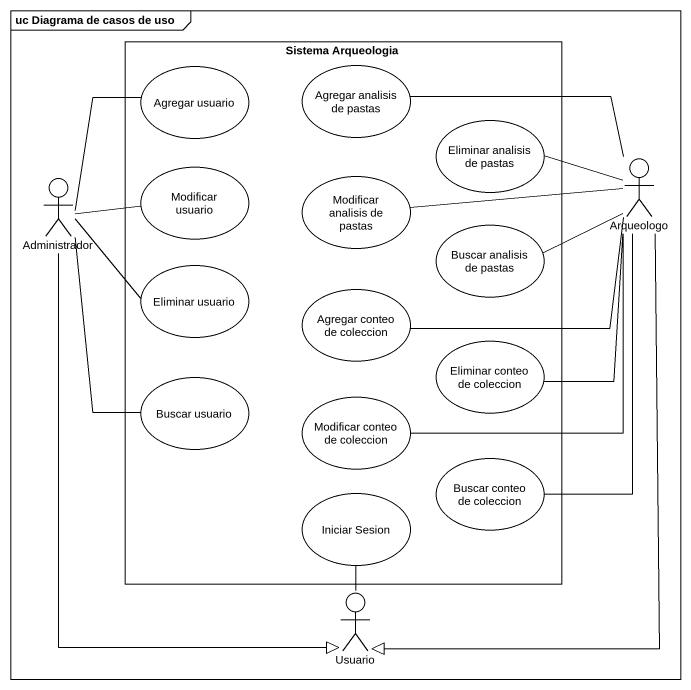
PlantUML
@startuml
mainframe uc Diagrama de casos de uso
rectangle "Sistema Arqueologia" as Sistema_Arqueologia {
  usecase "Agregar usuario" as Agregar_usuario
  usecase "Agregar analisis de pastas" as Agregar_analisis_de_pastas
  usecase "Eliminar analisis de pastas" as Eliminar_analisis_de_pastas
  usecase "Modificar usuario" as Modificar_usuario
  usecase "Modificar analisis de pastas" as Modificar_analisis_de_pastas
  usecase "Buscar analisis de pastas" as Buscar_analisis_de_pastas
  usecase "Eliminar usuario" as Eliminar_usuario
  usecase "Agregar conteo de coleccion" as Agregar_conteo_de_coleccion
  usecase "Eliminar conteo de coleccion" as Eliminar_conteo_de_coleccion
  usecase "Buscar usuario" as Buscar_usuario
  usecase "Modificar conteo de coleccion" as Modificar_conteo_de
  usecase "Buscar conteo de coleccion" as Buscar_conteo_de_coleccion
  usecase "Iniciar Sesion" as Iniciar_Sesion
}
actor Administrador
actor Arqueologo
actor Usuario
Administrador -up- Agregar_usuario
Administrador -right- Modificar_usuario
Administrador -right- Eliminar_usuario
Administrador --|> Usuario
Arqueologo -left- Agregar_analisis_de_pastas
Arqueologo -left- Eliminar_analisis_de_pastas
Arqueologo -left- Modificar_analisis_de_pastas
Arqueologo -left- Buscar_analisis_de_pastas
Arqueologo -left- Agregar_conteo_de_coleccion
Arqueologo -- Eliminar_conteo_de_coleccion
Arqueologo -- Modificar_conteo_de
Arqueologo -- Buscar_conteo_de_coleccion
Arqueologo --|> Usuario
Buscar_usuario -up- Administrador
Iniciar_Sesion -- Usuario
@enduml
